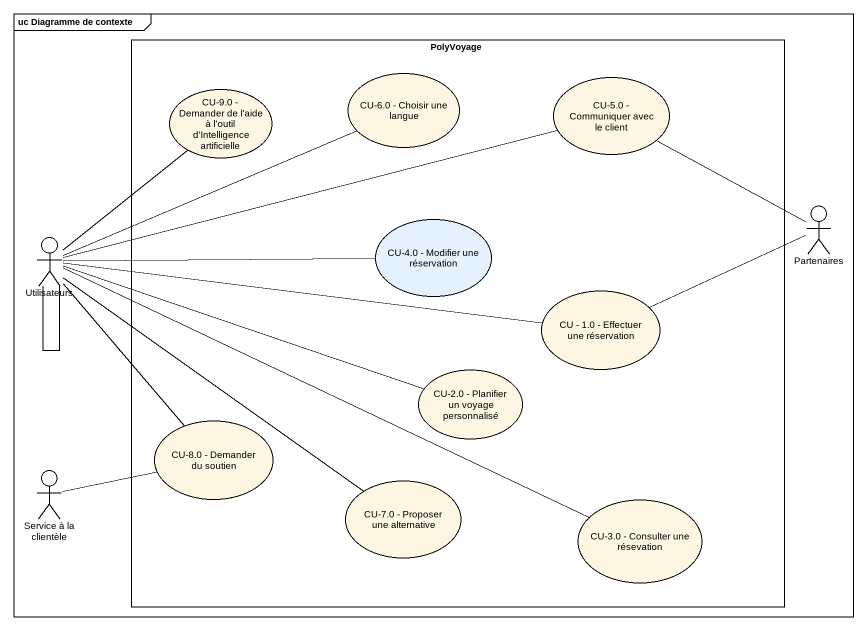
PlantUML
@startuml
mainframe uc Diagramme de contexte
rectangle PolyVoyage {
  usecase "CU-6.0 - Choisir une langue" as CU_6_0_Choisir_une_langue
  usecase "CU-5.0 - Communiquer avec le client" as CU_5_0_Communiquer_avec_le
  usecase "CU-9.0 - Demander de l'aide à l'outil d'Intelligence artificielle" as CU_9_0_Demander_de_l_aide_à
  usecase "CU-4.0 - Modifier une réservation" as CU_4_0_Modifier_une #E5F2FE
  usecase "CU - 1.0 - Effectuer une réservation" as CU_1_0_Effectuer_une
  usecase "CU-2.0 - Planifier un voyage personnalisé" as CU_2_0_Planifier_un_voyage
  usecase "CU-8.0 - Demander du soutien" as CU_8_0_Demander_du_soutien
  usecase "CU-7.0 - Proposer une alternative" as CU_7_0_Proposer_une
  usecase "CU-3.0 - Consulter une résevation" as CU_3_0_Consulter_une
}
actor Utilisateurs
actor Partenaires
actor "Service à la clientèle" as Service_à_la_clientèle
Utilisateurs -right- CU_6_0_Choisir_une_langue
Utilisateurs -right- CU_5_0_Communiquer_avec_le
Utilisateurs -up- CU_9_0_Demander_de_l_aide_à
Utilisateurs -- Utilisateurs
Utilisateurs -right- CU_4_0_Modifier_une
Utilisateurs -right- CU_1_0_Effectuer_une
Utilisateurs -right- CU_2_0_Planifier_un_voyage
Utilisateurs -- CU_8_0_Demander_du_soutien
Utilisateurs -- CU_7_0_Proposer_une
Utilisateurs -right- CU_3_0_Consulter_une
Partenaires -up- CU_5_0_Communiquer_avec_le
Partenaires -left- CU_1_0_Effectuer_une
Service_à_la_clientèle -right- CU_8_0_Demander_du_soutien
@enduml
